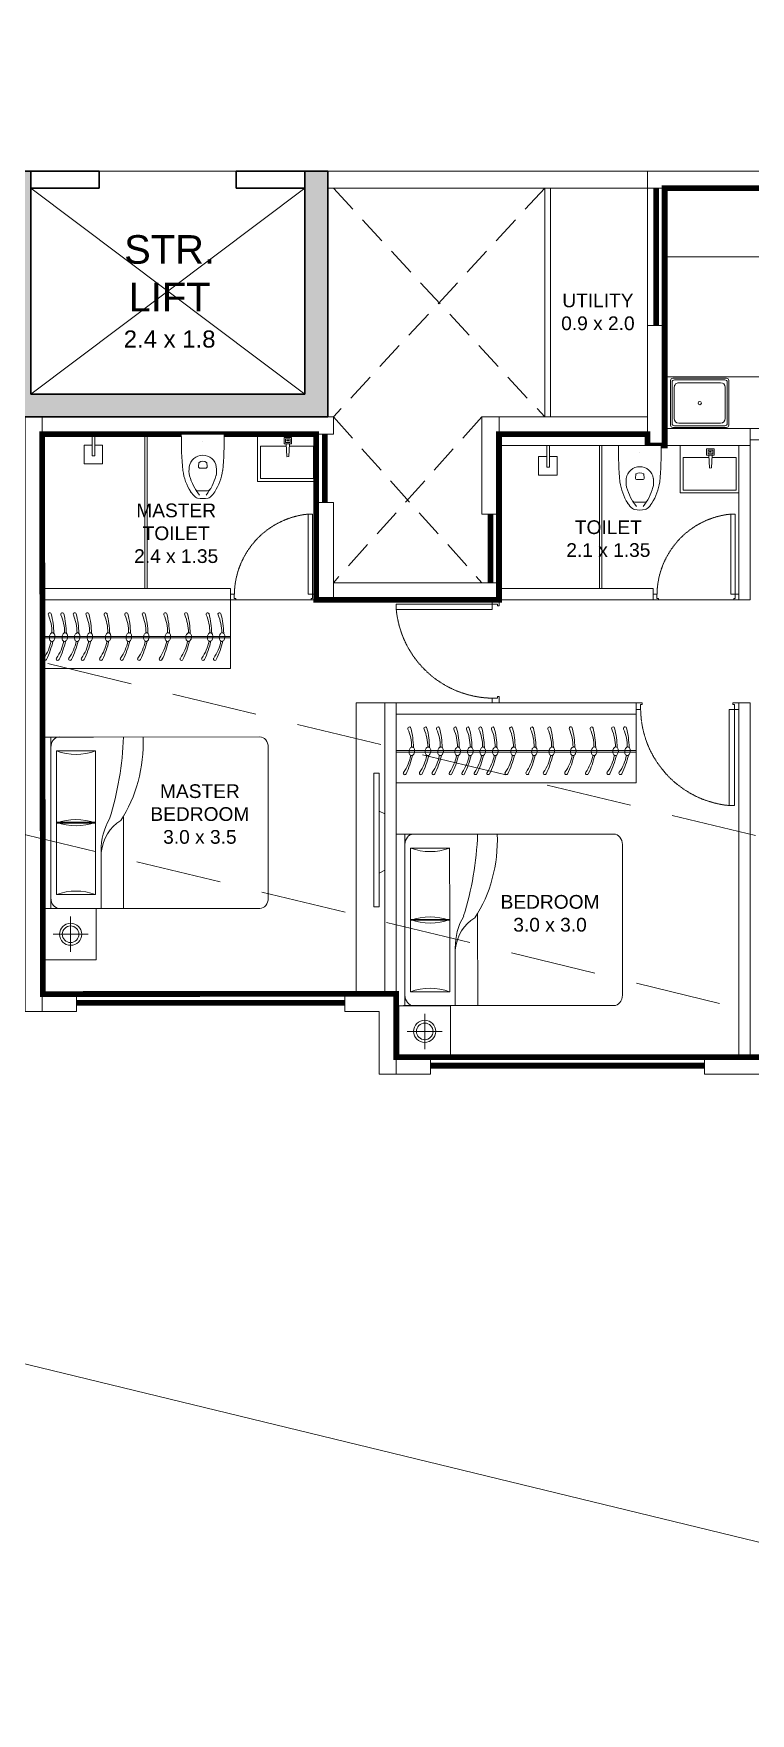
# Model space of a CAD drawing. Header units: inches. Extents: x 27644242 to 29761523, y -859349 to 216979.
# Drawn here: x 29098443 to 29104719, y -490284 to -475590 of the extents above; entities that cross this region are included whole.
import ezdxf

# ---------------------------------------------------------------- set-up
doc = ezdxf.new("R2010")
doc.units = ezdxf.units.IN
doc.header["$MEASUREMENT"] = 0
doc.set_wipeout_variables(frame=1)
for name, pattern in [('01-Xref Col Podium Lvl-1$0$HIDDEN', [0.375, 0.25, -0.125]), ('DASHED', [0.75, 0.5, -0.25]), ('DASHED2', [0.375, 0.25, -0.125]), ('HIDDEN', [0.375, 0.25, -0.125])]:
    doc.linetypes.add(name, pattern=pattern)
doc.layers.get('Defpoints').update_dxf_attribs({"color": 8})
for name, color, linetype, lineweight in [('AHC-A-COLUMN', 210, 'Continuous', 30), ('AHC-A-DUCT', 14, 'HIDDEN', 5), ('Columns', 1, 'Continuous', 25), ('DOOR', 4, 'Continuous', 0), ('ELEVATION', 40, 'Continuous', 13), ('FURN', 250, 'Continuous', 0), ('RVA Site Boundary', 17, 'Continuous', 15), ('WALL', 7, 'Continuous', 20), ('WINDOW', 162, 'Continuous', 13)]:
    doc.layers.add(name, color=color, linetype=linetype, lineweight=lineweight)
doc.layers.add('text', color=7, linetype='Continuous')
doc.styles.add('AMITS', font='arial.ttf')

# ---------------------------------------------------------------- blocks, each defined once
blk = doc.blocks.new('GGGGGGDEFFGYUKKLLL')
at = {"layer": 'WALL', "ltscale": 500}
blk.add_lwpolyline([(-4183, -4952), (-4333, -4952), (-4333, 248), (-4183, 248)], close=True, dxfattribs=at)
blk = doc.blocks.new('ST LIFTTT')
at = {"layer": 'Columns', "ltscale": 500, "transparency": 33554610}
h = blk.add_hatch(color=256, dxfattribs=at)
h.dxf.hatch_style = 1
h.paths.add_polyline_path([(-987, 2150), (-987, 0), (4013, 0), (4013, 2150), (3813, 2150), (3813, 2000), (3813, 200), (1413, 200), (1413, 2000), (1413, 2150), (1213, 2150), (1213, 2000), (1219, 2000), (1213, 1995), (1213, 200), (-787, 200), (-787, 2000), (-787, 2150)])
at = {"color": 8, "ltscale": 500}
for p, q in [((1213, 200), (-787, 2000)), ((1219, 2000), (-787, 200)), ((3813, 200), (1413, 2000)), ((1413, 200), (3813, 2000))]:
    blk.add_line(p, q, dxfattribs=at)
at = {"layer": 'AHC-A-COLUMN', "ltscale": 500}
for p, q in [((-987, 2150), (-987, 0)), ((-187, 2150), (-987, 2150)), ((-787, 2150), (-787, 200)), ((-187, 2000), (-187, 2150)), ((2013, 2150), (713, 2150)), ((713, 2000), (713, 2150)), ((1213, 2150), (1213, 200)), ((1413, 2150), (1413, 200)), ((2013, 2000), (2013, 2150)), ((4013, 2150), (3213, 2150)), ((3213, 2000), (3213, 2150)), ((3813, 2150), (3813, 200)), ((4013, 2150), (4013, 0)), ((-187, 2000), (-787, 2000)), ((1219, 2000), (713, 2000)), ((2013, 2000), (1413, 2000)), ((3813, 2000), (3213, 2000)), ((-787, 200), (1213, 200)), ((3813, 200), (1413, 200)), ((4013, 0), (-987, 0))]:
    blk.add_line(p, q, dxfattribs=at)
at = {"layer": 'FURN', "ltscale": 500}
blk.add_line((3213, 2150), (-187, 2150), dxfattribs=at)
at = {"layer": 'text', "ltscale": 100, "char_height": 300, "width": 1823.98, "attachment_point": 1, "style": 'AMITS'}
for s, insert in [('\\pxqc;{\\H0.833333x;LIFT\\P\\H0.6x;2.0 x 1.8\\P10 P}', (-696, 1559)), ('\\pxqc;{\\H0.833333x;STR.\\PLIFT\\P\\H0.6x;2.4 x 1.8}', (1717, 1590))]:
    blk.add_mtext(s, dxfattribs=dict(at, insert=insert))
blk = doc.blocks.new('KITCHEN')
at = {"layer": 'FURN'}
for p, q in [((-135610, 231799, 0), (-135610, 232190, 0)), ((-135596, 231813, 0), (-135596, 232176, 0)), ((-135120, 232209, 0), (-135591, 232209, 0)), ((-135134, 232195, 0), (-135577, 232195, 0)), ((-135172, 232171, 0), (-135539, 232171, 0)), ((-135115, 231813, 0), (-135115, 232176, 0)), ((-135100, 231799, 0), (-135100, 232190, 0)), ((-135578, 231857, 0), (-135578, 232132, 0)), ((-135133, 232132, 0), (-135133, 231857, 0)), ((-135120, 231779, 0), (-135591, 231779, 0)), ((-135134, 231794, 0), (-135577, 231794, 0)), ((-135172, 231818, 0), (-135539, 231818, 0))]:
    blk.add_line(p, q, dxfattribs=at)
blk.add_circle((-135356, 231997, 0), 14.6, dxfattribs=at)
for centre, radius, start, end in [((-135591, 232190, 0), 19.4, 89.9999, 179.9999), ((-135577, 232176, 0), 19.4, 89.9999, 179.9999), ((-135539, 232132, 0), 38.9, 89.9999, 179.9999), ((-135172, 232132, 0), 38.9, 359.9999, 89.9999), ((-135134, 232176, 0), 19.4, 359.9999, 89.9999), ((-135120, 232190, 0), 19.4, 359.9999, 89.9999), ((-135591, 231799, 0), 19.4, 180.0001, 270.0001), ((-135577, 231813, 0), 19.4, 180.0001, 270.0001), ((-135539, 231857, 0), 38.9, 179.9999, 269.9999), ((-135172, 231857, 0), 38.9, 269.9999, 359.9999), ((-135134, 231813, 0), 19.4, 270.0001, 0.0001), ((-135120, 231799, 0), 19.4, 270.0001, 0.0001)]:
    blk.add_arc(centre, radius, start, end, dxfattribs=at)
blk = doc.blocks.new('DNDNDNNDDN')
at = {"layer": 'FURN', "extrusion": (9.36485e-09, 6.40542e-09, 1)}
blk.add_line((172, 833, 0), (173, 233, 0), dxfattribs=at)
at = {"layer": 'FURN'}
for p, q in [((2273, 833, 0), (172, 833, 0)), ((2272, 833, 0), (2273, 233, 0)), ((2273, 564, 0), (173, 564, 0)), ((2273, 552, 0), (174, 552, 0)), ((2273, 233, 0), (173, 233, 0))]:
    blk.add_line(p, q, dxfattribs=at)
at = {"layer": 'FURN', "extrusion": (9.36485e-09, 6.40542e-09, 1)}
for points in [[(244, 520, 0.144333), (253, 521, 0.107177), (262, 529, 0.077818), (269, 540, 0.065016), (272, 555, 0.065016), (272, 570, 0.077818), (268, 583, 0.107177), (260, 592, 0.144333), (252, 595, 0.144333), (243, 594, 0.107177), (234, 586, 0.077818), (227, 575, 0.065016), (224, 560, 0.065016), (224, 545, 0.077818), (228, 533, 0.107177), (236, 523, 0.144333)], [(349, 520, 0.144333), (358, 521, 0.107177), (367, 529, 0.077818), (373, 540, 0.065016), (377, 555, 0.065016), (376, 570, 0.077818), (372, 583, 0.107177), (365, 592, 0.144333), (356, 595, 0.144333), (347, 594, 0.107177), (338, 586, 0.077818), (332, 575, 0.065016), (328, 560, 0.065016), (329, 545, 0.077818), (333, 533, 0.107177), (340, 523, 0.144333)], [(537, 520, 0.144333), (546, 522, 0.107177), (555, 529, 0.077818), (561, 540, 0.065016), (565, 555, 0.065016), (564, 570, 0.077818), (560, 583, 0.107177), (553, 592, 0.144333), (544, 596, 0.144333), (535, 594, 0.107177), (526, 586, 0.077818), (520, 575, 0.065016), (516, 560, 0.065016), (517, 545, 0.077818), (521, 533, 0.107177), (528, 523, 0.144333)], [(719, 520, 0.144333), (728, 522, 0.107177), (737, 529, 0.077818), (743, 540, 0.065016), (747, 555, 0.065016), (747, 571, 0.077818), (743, 583, 0.107177), (735, 592, 0.144333), (727, 596, 0.144333), (718, 594, 0.107177), (708, 586, 0.077818), (702, 575, 0.065016), (698, 560, 0.065016), (699, 545, 0.077818), (703, 533, 0.107177), (710, 523, 0.144333)], [(907, 520, 0.144333), (916, 522, 0.107177), (925, 529, 0.077818), (932, 540, 0.065016), (935, 555, 0.065016), (935, 571, 0.077818), (931, 583, 0.107177), (923, 592, 0.144333), (915, 596, 0.144333), (906, 594, 0.107177), (897, 586, 0.077818), (890, 575, 0.065016), (887, 560, 0.065016), (887, 545, 0.077818), (891, 533, 0.107177), (899, 523, 0.144333)], [(1059, 520, 0.144333), (1068, 522, 0.107177), (1078, 529, 0.077818), (1084, 541, 0.065016), (1087, 555, 0.065016), (1087, 571, 0.077818), (1083, 583, 0.107177), (1076, 592, 0.144333), (1067, 596, 0.144333), (1058, 594, 0.107177), (1049, 586, 0.077818), (1042, 575, 0.065016), (1039, 560, 0.065016), (1039, 545, 0.077818), (1043, 533, 0.107177), (1051, 524, 0.144333)], [(1242, 520, 0.144333), (1251, 522, 0.107177), (1260, 529, 0.077818), (1266, 541, 0.065016), (1270, 555, 0.065016), (1269, 571, 0.077818), (1265, 583, 0.107177), (1258, 592, 0.144333), (1249, 596, 0.144333), (1240, 594, 0.107177), (1231, 587, 0.077818), (1225, 575, 0.065016), (1221, 560, 0.065016), (1222, 545, 0.077818), (1226, 533, 0.107177), (1233, 524, 0.144333)], [(1401, 520, 0.144333), (1410, 522, 0.107177), (1419, 530, 0.077818), (1426, 541, 0.065016), (1429, 556, 0.065016), (1429, 571, 0.077818), (1425, 583, 0.107177), (1417, 592, 0.144333), (1409, 596, 0.144333), (1400, 594, 0.107177), (1390, 587, 0.077818), (1384, 575, 0.065016), (1381, 561, 0.065016), (1381, 545, 0.077818), (1385, 533, 0.107177), (1393, 524, 0.144333)], [(1512, 520, 0.144333), (1520, 522, 0.107177), (1530, 530, 0.077818), (1536, 541, 0.065016), (1540, 556, 0.065016), (1539, 571, 0.077818), (1535, 583, 0.107177), (1528, 592, 0.144333), (1519, 596, 0.144333), (1510, 594, 0.107177), (1501, 587, 0.077818), (1495, 575, 0.065016), (1491, 561, 0.065016), (1492, 545, 0.077818), (1496, 533, 0.107177), (1503, 524, 0.144333)], [(1620, 520, 0.144333), (1629, 522, 0.107177), (1639, 530, 0.077818), (1645, 541, 0.065016), (1648, 556, 0.065016), (1648, 571, 0.077818), (1644, 583, 0.107177), (1637, 593, 0.144333), (1628, 596, 0.144333), (1619, 594, 0.107177), (1610, 587, 0.077818), (1603, 576, 0.065016), (1600, 561, 0.065016), (1600, 545, 0.077818), (1604, 533, 0.107177), (1612, 524, 0.144333)], [(1731, 520, 0.144333), (1740, 522, 0.107177), (1749, 530, 0.077818), (1756, 541, 0.065016), (1759, 556, 0.065016), (1759, 571, 0.077818), (1755, 583, 0.107177), (1747, 593, 0.144333), (1739, 596, 0.144333), (1730, 594, 0.107177), (1720, 587, 0.077818), (1714, 576, 0.065016), (1711, 561, 0.065016), (1711, 545, 0.077818), (1715, 533, 0.107177), (1723, 524, 0.144333)], [(1881, 520, 0.144333), (1890, 522, 0.107177), (1899, 530, 0.077818), (1905, 541, 0.065016), (1909, 556, 0.065016), (1909, 571, 0.077818), (1905, 583, 0.107177), (1897, 593, 0.144333), (1889, 596, 0.144333), (1880, 594, 0.107177), (1870, 587, 0.077818), (1864, 576, 0.065016), (1860, 561, 0.065016), (1861, 545, 0.077818), (1865, 533, 0.107177), (1872, 524, 0.144333)], [(1991, 520, 0.144333), (2000, 522, 0.107177), (2010, 530, 0.077818), (2016, 541, 0.065016), (2020, 556, 0.065016), (2019, 571, 0.077818), (2015, 583, 0.107177), (2008, 593, 0.144333), (1999, 596, 0.144333), (1990, 594, 0.107177), (1981, 587, 0.077818), (1975, 576, 0.065016), (1971, 561, 0.065016), (1971, 545, 0.077818), (1975, 533, 0.107177), (1983, 524, 0.144333)], [(2132, 520, 0.144333), (2141, 522, 0.107177), (2151, 530, 0.077818), (2157, 541, 0.065016), (2160, 556, 0.065016), (2160, 571, 0.077818), (2156, 583, 0.107177), (2149, 593, 0.144333), (2140, 596, 0.144333), (2131, 594, 0.107177), (2122, 587, 0.077818), (2115, 576, 0.065016), (2112, 561, 0.065016), (2112, 545, 0.077818), (2116, 533, 0.107177), (2124, 524, 0.144333)]]:
    blk.add_lwpolyline(points, format="xyb", close=True, dxfattribs=at)
for points in [[(234, 525, 0.057952), (257, 354, 1.08017), (282, 363, -0.102886), (250, 520, -0.821198)], [(338, 525, 0.057952), (362, 354, 1.08017), (386, 363, -0.102886), (354, 520, -0.821198)], [(526, 525, 0.057952), (550, 354, 1.08017), (574, 363, -0.102886), (542, 520, -0.821198)], [(709, 525, 0.057952), (732, 354, 1.08017), (757, 363, -0.102886), (725, 520, -0.821198)], [(897, 525, 0.057952), (920, 355, 1.08017), (945, 363, -0.102886), (913, 521, -0.821198)], [(1049, 525, 0.057952), (1072, 355, 1.08017), (1097, 363, -0.102886), (1065, 521, -0.821198)], [(1231, 525, 0.057952), (1254, 355, 1.08017), (1279, 363, -0.102886), (1247, 521, -0.821198)], [(1391, 525, 0.057952), (1414, 355, 1.08017), (1439, 363, -0.102886), (1407, 521, -0.821198)], [(1501, 525, 0.057952), (1524, 355, 1.08017), (1549, 363, -0.102886), (1517, 521, -0.821198)], [(1610, 525, 0.057952), (1633, 355, 1.08017), (1658, 363, -0.102886), (1626, 521, -0.821198)], [(1721, 526, 0.057952), (1744, 355, 1.08017), (1769, 363, -0.102886), (1737, 521, -0.821198)], [(1871, 525, 0.057952), (1894, 355, 1.08017), (1919, 363, -0.102886), (1887, 521, -0.821198)], [(1981, 526, 0.057952), (2004, 355, 1.08017), (2029, 363, -0.102886), (1997, 521, -0.821198)], [(2122, 525, 0.057952), (2145, 355, 1.08017), (2170, 363, -0.102886), (2138, 521, -0.821198)]]:
    blk.add_lwpolyline(points, format="xyb", dxfattribs=at)
for centre, radius, start, end in [((967, 426, 0), 745, 153.8497, 167.1166), ((644, 515, 0), 395, 145.0214, 168.5184), ((310, 749, 0), 13.2, 325.0212, 153.8495), ((1072, 426, 0), 745, 153.8497, 167.1166), ((749, 515, 0), 395, 145.0214, 168.5184), ((415, 749, 0), 13.2, 325.0212, 153.8495), ((1260, 426, 0), 745, 153.8497, 167.1166), ((937, 515, 0), 395, 145.0214, 168.5184), ((603, 749, 0), 13.2, 325.0212, 153.8495), ((1442, 426, 0), 745, 153.8497, 167.1166), ((1119, 515, 0), 395, 145.0214, 168.5184), ((785, 749, 0), 13.2, 325.0212, 153.8495), ((1630, 427, 0), 745, 153.8497, 167.1166), ((1307, 515, 0), 395, 145.0214, 168.5184), ((973, 749, 0), 13.2, 325.0212, 153.8495), ((1783, 427, 0), 745, 153.8497, 167.1166), ((1460, 516, 0), 395, 145.0214, 168.5184), ((1125, 749, 0), 13.2, 325.0212, 153.8495), ((1965, 427, 0), 745, 153.8497, 167.1166), ((1642, 516, 0), 395, 145.0214, 168.5184), ((1308, 749, 0), 13.2, 325.0212, 153.8495), ((2124, 427, 0), 745, 153.8497, 167.1166), ((1801, 516, 0), 395, 145.0214, 168.5184), ((1467, 749, 0), 13.2, 325.0212, 153.8495), ((2235, 427, 0), 745, 153.8497, 167.1166), ((1912, 516, 0), 395, 145.0214, 168.5184), ((1578, 749, 0), 13.2, 325.0212, 153.8495), ((2344, 427, 0), 745, 153.8497, 167.1166), ((2020, 516, 0), 395, 145.0214, 168.5184), ((1686, 750, 0), 13.2, 325.0212, 153.8495), ((2454, 427, 0), 745, 153.8497, 167.1166), ((2131, 516, 0), 395, 145.0214, 168.5184), ((1797, 750, 0), 13.2, 325.0212, 153.8495), ((2604, 427, 0), 745, 153.8497, 167.1166), ((2281, 516, 0), 395, 145.0214, 168.5184), ((1947, 750, 0), 13.2, 325.0212, 153.8495), ((2715, 427, 0), 745, 153.8497, 167.1166), ((2392, 516, 0), 395, 145.0214, 168.5184), ((2057, 750, 0), 13.2, 325.0212, 153.8495), ((2856, 427, 0), 745, 153.8497, 167.1166), ((2532, 516, 0), 395, 145.0214, 168.5184), ((2198, 750, 0), 13.2, 325.0212, 153.8495)]:
    blk.add_arc(centre, radius, start, end, dxfattribs=at)
blk = doc.blocks.new('A$C700F438C')
at = {"layer": 'FURN', "color": 8, "extrusion": (-6.65399e-08, 5.27913e-08, 1)}
for p, q in [((0.073, 1.5, 0), (1.83, 1.5, 0)), ((1.98, 1.5, 0), (1.53, 1.5, 0)), ((1.98, 1.5, 0), (1.53, 1.5, 0)), ((1.98, 1.5, 0), (1.53, 1.5, 0)), ((1.904, 1.5, 0), (1.904, 0, 0)), ((0, 0.091, 0), (0, 1.409, 0)), ((1.855, 1.378, 0), (1.512, 1.378, 0)), ((1.512, 1.378, 0), (1.512, 0.747, 0)), ((1.855, 0.747, 0), (1.855, 1.378, 0)), ((1.267, 0.799, 0), (1.267, 0, 0)), ((1.512, 0.122, 0), (1.512, 0.754, 0)), ((1.512, 0.754, 0), (1.855, 0.754, 0)), ((1.512, 0.747, 0), (1.855, 0.747, 0)), ((1.855, 0.754, 0), (1.855, 0.122, 0)), ((1.463, 0.503, 0), (1.463, 0, 0)), ((1.83, 0, 0), (0.074, 0, 0)), ((1.855, 0.122, 0), (1.512, 0.122, 0)), ((1.904, 0, 0), (1.98, 0, 0))]:
    blk.add_line(p, q, dxfattribs=at)
at = {"layer": 'FURN', "linetype": 'Continuous', "lineweight": 0, "extrusion": (-6.65399e-08, 5.27913e-08, 1)}
blk.add_line((1.83, 0, 0), (1.917, 0, 0), dxfattribs=at)
at = {"layer": 'FURN', "color": 8, "extrusion": (6.65399e-08, -5.27913e-08, -1)}
for centre, major_axis, ratio, start_param, end_param in [((0.073, 1.409, 0), (0, -0.0914, 0), 0.803207, 1.570796, 3.141593), ((1.959, 1.454, 0), (0, -1.077, 0), 0.803207, 0.880587, 1.613256), ((3.067, 1.603, 0), (0, -2.243, 0), 0.803207, 1.197175, 1.525138), ((1.83, 1.409, 0), (0, -0.0914, 0), 0.803207, 3.141593, 4.712389), ((1.683, 2.11, 0), (0, -0.762, 0), 0.803207, -0.283794, 0.283794), ((0.669, 0.085, 0), (-0.705, -0.615, 0), 0.604617, 2.952061, 3.536756), ((-0.032, 0.19, 0), (-1.467, -0.494, 0), 0.581007, 3.019706, 3.343381), ((1.684, 0.015, 0), (0, -0.762, 0), 0.803207, 2.857799, 3.425387), ((0.074, 0.091, 0), (0, -0.0914, 0), 0.803207, 0, 1.570796), ((1.83, 0.092, 0), (0, -0.0914, 0), 0.803207, -1.570796, 0)]:
    blk.add_ellipse(centre, major_axis=major_axis, ratio=ratio, start_param=start_param, end_param=end_param, dxfattribs=at)
at = {"layer": 'FURN', "color": 8, "extrusion": (-6.65399e-08, 5.27913e-08, 1)}
for centre, start_param, end_param in [((1.683, 1.485, 0), -0.283794, 0.283794), ((1.684, -0.61, 0), 2.857799, 3.425387)]:
    blk.add_ellipse(centre, major_axis=(0, -0.762, 0), ratio=0.803207, start_param=start_param, end_param=end_param, dxfattribs=at)
blk = doc.blocks.new('BEDROOM')
at = {"layer": 'FURN', "linetype": 'Continuous', "extrusion": (-5.00305e-08, -8.66553e-08, 1)}
for p, q in [((1066, 501, 0), (1066, 193, 0)), ((912, 347, 0), (1220, 347, 0))]:
    blk.add_line(p, q, dxfattribs=at)
at = {"layer": 'FURN', "ltscale": 500}
blk.add_line((1315, 122, 0), (1315, -1378, 0), dxfattribs=at)
at = {"layer": 'FURN', "ltscale": 0.05, "extrusion": (-5.00305e-08, -8.66553e-08, 1), "elevation": 0}
blk.add_lwpolyline([(1291, 122), (841, 122), (841, 572), (1291, 572)], close=True, dxfattribs=at)
at = {"layer": 'FURN', "linetype": 'Continuous', "extrusion": (-5.00305e-08, -8.66553e-08, 1)}
for radius in [97, 72.8]:
    blk.add_circle((1066, 347, 0), radius, dxfattribs=at)
at = {"layer": 'FURN', "extrusion": (-3.01072e-07, 1.30707e-07, 1), "xscale": -1000.000000000015, "yscale": 1000.000000000015, "zscale": 1000.000000000007, "rotation": 180.0236273616612}
blk.add_blockref('A$C700F438C', (-665, 121, 0), dxfattribs=at)
blk = doc.blocks.new('TVVVV')
at = {"layer": 'FURN', "ltscale": 1000, "elevation": 0}
blk.add_lwpolyline([(-130, 740), (-82, 740), (-82, -429), (-130, -429)], close=True, dxfattribs=at)
for points in [[(-130, 447), (-179, 422)], [(-130, -96), (-179, -71)]]:
    blk.add_lwpolyline(points, dxfattribs=at)
blk = doc.blocks.new('A$C3D5F2F58')
at = {"color": 0, "linetype": 'ByBlock'}
blk.add_wipeout([(188, 0), (-188, 0), (-185, -125), (-183, -194), (-179, -263), (-176, -302), (-170, -349), (-151, -415), (-144, -433), (-131, -459), (-112, -495), (-106, -504), (-86, -530), (-72, -545), (-64, -553), (-56, -558), (-41, -562), (-23, -564), (3, -565), (30, -563), (47, -561), (56, -558), (74, -543), (101, -511), (135, -451), (158, -392), (171, -340), (179, -260), (185, -136), (187, -46)], dxfattribs=at)
for p, q in [((-188, 0), (188, 0)), ((0, -63), (0, -63)), ((-38, -282), (-36, -255)), ((36, -255), (38, -282)), ((-24, -298), (24, -298)), ((-43, -497), (43, -497))]:
    blk.add_line(p, q, dxfattribs=at)
at = {"color": 0, "linetype": 'ByBlock', "extrusion": (0, 0, -1)}
for centre, major_axis, ratio, start_param, end_param in [((3903, 5), (4088, 164), 0.940247, 3.100232, 3.182953), ((-3903, 5), (-4088, 164), 0.940247, 3.100232, 3.182953), ((87, -319), (147, 147), 1, 3.705861, 4.079165), ((0, -305), (84.4, 84.4), 1, 4.07333, 6.922251), ((-24, -284), (10, 10), 1, 2.356198, 4.018929), ((-27, -256), (6.03, 6.03), 1, 4.01894, 4.852375), ((0, -292), (-38.2, 38.2), 1, 0.139988, 1.430816), ((24, -284), (-10, 10), 1, 2.264265, 3.926995), ((27, -256), (6.03, 6.03), 1, -0.139979, 0.693472), ((-87, -319), (-147, 147), 1, 2.204028, 2.577331), ((276, -258), (321, 321), 1, 3.353441, 3.79389), ((326, -246), (-323, 323), 1, 4.816657, 5.23508), ((-326, -246), (-323, 323), 1, 2.618909, 3.037332), ((-276, -258), (-321, 321), 1, 2.489302, 2.929752), ((119, -350), (193, 193), 1, 3.092098, 3.328462), ((-41, -527), (24.1, 24.1), 1, 2.528301, 3.092099), ((-43, -474), (16.1, 16.1), 1, 2.356198, 3.387836), ((0, -292), (-193, 193), 1, 3.75489, 4.099099), ((43, -474), (16.1, 16.1), 1, 1.324559, 2.356198), ((41, -527), (24.1, 24.1), 1, 1.620298, 2.184095), ((-119, -350), (193, 193), 1, 1.383935, 1.620298)]:
    blk.add_ellipse(centre, major_axis=major_axis, ratio=ratio, start_param=start_param, end_param=end_param, dxfattribs=at)
blk = doc.blocks.new('A$C3E645E75')
at = {"extrusion": (0, 0, -1), "zscale": -0.9999999999999998, "rotation": 179.9999999999989}
blk.add_blockref('A$C3D5F2F58', (0, 0), dxfattribs=at)
blk = doc.blocks.new('A$C3C731254-flat-1')
at = {"layer": 'FURN'}
for p, q in [((-77430, -2820), (-77431, -2802)), ((-77430, -2802), (-77318, -2797)), ((-77430, -2820), (-77318, -2825))]:
    blk.add_line(p, q, dxfattribs=at)
for points in [[(-77233, -3061), (-77648, -3061), (-77648, -2547), (-77233, -2547)], [(-77263, -2843), (-77263, -2778), (-77318, -2778), (-77318, -2843)], [(-77275, -2831), (-77275, -2791), (-77306, -2791), (-77306, -2831)], [(-77287, -2819), (-77287, -2803), (-77293, -2803), (-77293, -2819)]]:
    blk.add_lwpolyline(points, close=True, dxfattribs=at)
blk.add_lwpolyline([(-77339, -2824), (-77339, -3036), (-77623, -3036), (-77623, -2572), (-77339, -2572), (-77339, -2798)], dxfattribs=at)
blk = doc.blocks.new('A$C3A956F37-flat-1')
at = {"layer": 'FURN'}
blk.add_line((-168, 90), (0, 90), dxfattribs=at)
for points in [[(-97, 67), (-97, 0), (-259, 0), (-259, 161), (-97, 161), (-97, 90)], [(0, 67), (-191, 67), (-191, 90), (-168, 90)]]:
    blk.add_lwpolyline(points, dxfattribs=at)
blk = doc.blocks.new('DOOR_750')
at = {"layer": 'DOOR'}
for points in [[(-70, 50), (-32, 50), (-32, 750), (-70, 750)], [(-750, 50), (-718, 50), (-718, 12), (-705, 12), (-705, 0), (-750, 0)], [(0, 50), (-32, 50), (-32, 12), (-45, 12), (-45, 0), (0, 0)]]:
    blk.add_lwpolyline(points, close=True, dxfattribs=at)
at = {"layer": 'DOOR', "linetype": 'DASHED', "ltscale": 10}
blk.add_arc((-2, 38), 715, 95.4221, 179.0403, dxfattribs=at)
blk = doc.blocks.new('wardrobe')
at = {"layer": 'FURN', "extrusion": (9.36485e-09, -6.40542e-09, 1)}
for p, q in [((-179340, 670701, 0), (-179340, 671302, 0)), ((-179340, 671302, 0), (-177690, 671301, 0)), ((-177690, 670700, 0), (-179340, 670701, 0))]:
    blk.add_line(p, q, dxfattribs=at)
at = {"layer": 'FURN'}
for p, q in [((-177690, 670700, 0), (-177690, 671301, 0)), ((-177690, 670981, 0), (-179339, 670982, 0)), ((-177690, 670969, 0), (-179339, 670970, 0))]:
    blk.add_line(p, q, dxfattribs=at)
at = {"layer": 'FURN', "extrusion": (9.36485e-09, -6.40542e-09, 1)}
for points in [[(-179279, 671009, -0.057952), (-179255, 671179, -1.08017), (-179230, 671171, 0.102886), (-179262, 671013, 0.821198)], [(-179174, 671009, -0.057952), (-179151, 671179, -1.08017), (-179126, 671171, 0.102886), (-179158, 671013, 0.821198)], [(-178986, 671009, -0.057952), (-178963, 671179, -1.08017), (-178938, 671171, 0.102886), (-178970, 671013, 0.821198)], [(-178804, 671008, -0.057952), (-178781, 671179, -1.08017), (-178756, 671171, 0.102886), (-178788, 671013, 0.821198)], [(-178616, 671008, -0.057952), (-178592, 671179, -1.08017), (-178567, 671171, 0.102886), (-178599, 671013, 0.821198)], [(-178463, 671008, -0.057952), (-178440, 671179, -1.08017), (-178415, 671170, 0.102886), (-178447, 671013, 0.821198)], [(-178281, 671008, -0.057952), (-178258, 671179, -1.08017), (-178233, 671170, 0.102886), (-178265, 671013, 0.821198)], [(-178122, 671008, -0.057952), (-178099, 671179, -1.08017), (-178074, 671170, 0.102886), (-178106, 671013, 0.821198)], [(-178011, 671008, -0.057952), (-177988, 671179, -1.08017), (-177963, 671170, 0.102886), (-177995, 671013, 0.821198)], [(-177902, 671008, -0.057952), (-177879, 671179, -1.08017), (-177854, 671170, 0.102886), (-177886, 671013, 0.821198)], [(-177792, 671008, -0.057952), (-177769, 671179, -1.08017), (-177744, 671170, 0.102886), (-177776, 671013, 0.821198)]]:
    blk.add_lwpolyline(points, format="xyb", dxfattribs=at)
for points in [[(-179268, 671014, -0.144333), (-179259, 671012, -0.107177), (-179250, 671005, -0.077818), (-179244, 670993, -0.065016), (-179240, 670979, -0.065016), (-179241, 670963, -0.077818), (-179245, 670951, -0.107177), (-179252, 670942, -0.144333), (-179261, 670938, -0.144333), (-179269, 670940, -0.107177), (-179279, 670947, -0.077818), (-179285, 670959, -0.065016), (-179289, 670974, -0.065016), (-179288, 670989, -0.077818), (-179284, 671001, -0.107177), (-179277, 671010, -0.144333)], [(-179164, 671014, -0.144333), (-179155, 671012, -0.107177), (-179146, 671004, -0.077818), (-179139, 670993, -0.065016), (-179136, 670978, -0.065016), (-179136, 670963, -0.077818), (-179140, 670951, -0.107177), (-179148, 670942, -0.144333), (-179156, 670938, -0.144333), (-179165, 670940, -0.107177), (-179174, 670947, -0.077818), (-179181, 670959, -0.065016), (-179184, 670973, -0.065016), (-179184, 670989, -0.077818), (-179180, 671001, -0.107177), (-179172, 671010, -0.144333)], [(-178976, 671014, -0.144333), (-178967, 671012, -0.107177), (-178958, 671004, -0.077818), (-178951, 670993, -0.065016), (-178948, 670978, -0.065016), (-178948, 670963, -0.077818), (-178952, 670951, -0.107177), (-178960, 670941, -0.144333), (-178968, 670938, -0.144333), (-178977, 670940, -0.107177), (-178986, 670947, -0.077818), (-178993, 670958, -0.065016), (-178996, 670973, -0.065016), (-178996, 670989, -0.077818), (-178992, 671001, -0.107177), (-178984, 671010, -0.144333)], [(-178794, 671014, -0.144333), (-178785, 671012, -0.107177), (-178775, 671004, -0.077818), (-178769, 670993, -0.065016), (-178765, 670978, -0.065016), (-178766, 670963, -0.077818), (-178770, 670951, -0.107177), (-178777, 670941, -0.144333), (-178786, 670938, -0.144333), (-178795, 670940, -0.107177), (-178804, 670947, -0.077818), (-178810, 670958, -0.065016), (-178814, 670973, -0.065016), (-178814, 670989, -0.077818), (-178810, 671001, -0.107177), (-178802, 671010, -0.144333)], [(-178605, 671014, -0.144333), (-178596, 671012, -0.107177), (-178587, 671004, -0.077818), (-178581, 670993, -0.065016), (-178577, 670978, -0.065016), (-178578, 670963, -0.077818), (-178582, 670951, -0.107177), (-178589, 670941, -0.144333), (-178598, 670938, -0.144333), (-178606, 670940, -0.107177), (-178616, 670947, -0.077818), (-178622, 670958, -0.065016), (-178626, 670973, -0.065016), (-178625, 670989, -0.077818), (-178621, 671001, -0.107177), (-178614, 671010, -0.144333)], [(-178453, 671013, -0.144333), (-178444, 671012, -0.107177), (-178435, 671004, -0.077818), (-178428, 670993, -0.065016), (-178425, 670978, -0.065016), (-178425, 670963, -0.077818), (-178429, 670951, -0.107177), (-178437, 670941, -0.144333), (-178445, 670938, -0.144333), (-178454, 670939, -0.107177), (-178464, 670947, -0.077818), (-178470, 670958, -0.065016), (-178473, 670973, -0.065016), (-178473, 670988, -0.077818), (-178469, 671001, -0.107177), (-178461, 671010, -0.144333)], [(-178271, 671013, -0.144333), (-178262, 671012, -0.107177), (-178253, 671004, -0.077818), (-178246, 670993, -0.065016), (-178243, 670978, -0.065016), (-178243, 670963, -0.077818), (-178247, 670951, -0.107177), (-178255, 670941, -0.144333), (-178263, 670938, -0.144333), (-178272, 670939, -0.107177), (-178281, 670947, -0.077818), (-178288, 670958, -0.065016), (-178291, 670973, -0.065016), (-178291, 670988, -0.077818), (-178287, 671001, -0.107177), (-178279, 671010, -0.144333)], [(-178111, 671013, -0.144333), (-178103, 671012, -0.107177), (-178093, 671004, -0.077818), (-178087, 670993, -0.065016), (-178083, 670978, -0.065016), (-178084, 670963, -0.077818), (-178088, 670951, -0.107177), (-178095, 670941, -0.144333), (-178104, 670938, -0.144333), (-178113, 670939, -0.107177), (-178122, 670947, -0.077818), (-178128, 670958, -0.065016), (-178132, 670973, -0.065016), (-178131, 670988, -0.077818), (-178127, 671000, -0.107177), (-178120, 671010, -0.144333)], [(-178001, 671013, -0.144333), (-177992, 671012, -0.107177), (-177983, 671004, -0.077818), (-177976, 670993, -0.065016), (-177973, 670978, -0.065016), (-177973, 670963, -0.077818), (-177977, 670950, -0.107177), (-177985, 670941, -0.144333), (-177993, 670938, -0.144333), (-178002, 670939, -0.107177), (-178011, 670947, -0.077818), (-178018, 670958, -0.065016), (-178021, 670973, -0.065016), (-178021, 670988, -0.077818), (-178017, 671000, -0.107177), (-178009, 671010, -0.144333)], [(-177892, 671013, -0.144333), (-177883, 671012, -0.107177), (-177874, 671004, -0.077818), (-177867, 670993, -0.065016), (-177864, 670978, -0.065016), (-177864, 670963, -0.077818), (-177868, 670950, -0.107177), (-177876, 670941, -0.144333), (-177884, 670938, -0.144333), (-177893, 670939, -0.107177), (-177903, 670947, -0.077818), (-177909, 670958, -0.065016), (-177912, 670973, -0.065016), (-177912, 670988, -0.077818), (-177908, 671000, -0.107177), (-177900, 671010, -0.144333)], [(-177782, 671013, -0.144333), (-177773, 671012, -0.107177), (-177763, 671004, -0.077818), (-177757, 670993, -0.065016), (-177753, 670978, -0.065016), (-177754, 670963, -0.077818), (-177758, 670950, -0.107177), (-177765, 670941, -0.144333), (-177774, 670938, -0.144333), (-177783, 670939, -0.107177), (-177792, 670947, -0.077818), (-177798, 670958, -0.065016), (-177802, 670973, -0.065016), (-177801, 670988, -0.077818), (-177798, 671000, -0.107177), (-177790, 671010, -0.144333)]]:
    blk.add_lwpolyline(points, format="xyb", close=True, dxfattribs=at)
for centre, radius, start, end in [((-178545, 671107, 0), 745, 192.8834, 206.1503), ((-178868, 671018, 0), 395, 191.4816, 214.9786), ((-178441, 671107, 0), 745, 192.8834, 206.1503), ((-178764, 671018, 0), 395, 191.4816, 214.9786), ((-178253, 671107, 0), 745, 192.8834, 206.1503), ((-178576, 671018, 0), 395, 191.4816, 214.9786), ((-178070, 671107, 0), 745, 192.8834, 206.1503), ((-178393, 671018, 0), 395, 191.4816, 214.9786), ((-177882, 671107, 0), 745, 192.8834, 206.1503), ((-178205, 671018, 0), 395, 191.4816, 214.9786), ((-177730, 671107, 0), 745, 192.8834, 206.1503), ((-178053, 671018, 0), 395, 191.4816, 214.9786), ((-177548, 671107, 0), 745, 192.8834, 206.1503), ((-177871, 671018, 0), 395, 191.4816, 214.9786), ((-177388, 671107, 0), 745, 192.8834, 206.1503), ((-177711, 671018, 0), 395, 191.4816, 214.9786), ((-177278, 671107, 0), 745, 192.8834, 206.1503), ((-177601, 671018, 0), 395, 191.4816, 214.9786), ((-177169, 671107, 0), 745, 192.8834, 206.1503), ((-177492, 671018, 0), 395, 191.4816, 214.9786), ((-177058, 671107, 0), 745, 192.8834, 206.1503), ((-177381, 671018, 0), 395, 191.4816, 214.9786), ((-179202, 670785, 0), 13.2, 206.1505, 34.9788), ((-179098, 670785, 0), 13.2, 206.1505, 34.9788), ((-178910, 670784, 0), 13.2, 206.1505, 34.9788), ((-178728, 670784, 0), 13.2, 206.1505, 34.9788), ((-178539, 670784, 0), 13.2, 206.1505, 34.9788), ((-178387, 670784, 0), 13.2, 206.1505, 34.9788), ((-178205, 670784, 0), 13.2, 206.1505, 34.9788), ((-178045, 670784, 0), 13.2, 206.1505, 34.9788), ((-177935, 670784, 0), 13.2, 206.1505, 34.9788), ((-177826, 670784, 0), 13.2, 206.1505, 34.9788), ((-177715, 670784, 0), 13.2, 206.1505, 34.9788)]:
    blk.add_arc(centre, radius, start, end, dxfattribs=at)

msp = doc.modelspace()

# ---------------------------------------------------------------- linework, layer by layer
at = {"layer": 'AHC-A-DUCT', "linetype": 'DASHED2', "ltscale": 1000}
for p, q in [((29101068.2, -476942.7), (29102918.2, -478942.7)), ((29102918.2, -476942.7), (29101068.2, -478942.8)), ((29102368, -478942.7), (29101068.2, -480392.7)), ((29101068.2, -478942.8), (29102367.3, -480392.7))]:
    msp.add_line(p, q, dxfattribs=at)
at = {"layer": 'ELEVATION', "ltscale": 500}
msp.add_line((29102968.2, -478942.7), (29102968.3, -476942.7), dxfattribs=at)
msp.add_lwpolyline([(29103818.2, -476942.7), (29102918.2, -476942.7), (29102918.2, -478942.7), (29103818.2, -478942.7)], close=True, dxfattribs=at)
at = {"layer": 'FURN', "ltscale": 500}
for p, q in [((29103968.2, -477542.7), (29106868.2, -477542.7)), ((29103968.2, -478592.7), (29106268.2, -478592.7)), ((29099418.2, -480442.7), (29099418.2, -479092.8)), ((29099438.2, -480442.7), (29099438.2, -479092.8)), ((29103398.1, -480442.7), (29103398.1, -479192.6)), ((29103418.1, -480442.7), (29103418.1, -479192.6)), ((29100918.2, -480542.7), (29100168.2, -480542.7)), ((29103868.2, -480542.7), (29104618.2, -480542.7))]:
    msp.add_line(p, q, dxfattribs=at)
msp.add_lwpolyline([(29101518.3, -483991.5), (29101268.3, -483991.5), (29101268.2, -481442.7), (29101518.2, -481442.7)], close=True, dxfattribs=at)
at = {"layer": 'RVA Site Boundary', "color": 252, "linetype": '01-Xref Col Podium Lvl-1$0$HIDDEN', "ltscale": 3000}
for points in [[(29117725.3, -469775.5), (29119006.8, -474560.5), (29119222.3, -475343.2), (29117093, -479269.2), (29120135.2, -482129.8), (29120270.6, -486342.2), (29119614.6, -487725.4), (29119403.1, -487707), (29112333, -487093), (29110340.5, -486838.3), (29110031.5, -485230.6), (29106872.8, -484647), (29106636, -484603.2), (29097508.8, -482387.6), (29091807.5, -484216), (29090493.2, -484559.2), (29084534.6, -484392.6), (29078620.2, -484587.4), (29077902, -484652.8), (29070600.6, -485069.7), (29062287.5, -485826.4)], [(29116277.7, -470168.7), (29117559.2, -474953.6), (29117615.8, -475159), (29115223.3, -479570.2), (29118655.9, -482797.8), (29118759.7, -486027.5), (29118706, -486140.8), (29112493.1, -485601.2), (29111608.5, -485488.2), (29111311.3, -483941.7), (29107145.4, -483171.9), (29106949.5, -483135.7), (29097452.6, -480830.4), (29091388.7, -482775.1), (29090321.2, -483053.8), (29084530.8, -482891.9), (29078527.4, -483089.6), (29077791.2, -483156.7), (29070489.8, -483573.6), (29062063, -484340.7)]]:
    msp.add_lwpolyline(points, dxfattribs=at)
at = {"layer": 'RVA Site Boundary', "ltscale": 500}
msp.add_lwpolyline([(29105695.7, -489005.6), (29097677.5, -487059.2), (29093064.1, -488538.7), (29091217.2, -489021.1), (29090702.3, -489066.8), (29084545.7, -488894.7), (29078898.7, -489080.7), (29078234.5, -489141.2), (29070932.9, -489558.1), (29062960.9, -490283.7)], dxfattribs=at)
at = {"layer": 'WALL', "ltscale": 500}
for p, q in [((29103968.2, -478142.7), (29103818.2, -478142.7)), ((29103968.2, -479042.7), (29103968.2, -478142.7)), ((29103818.2, -478942.7), (29102518, -478942.7)), ((29102518, -478942.7), (29102518, -479092.7)), ((29102518, -479092.7), (29103818.2, -479092.7)), ((29104718.2, -479042.7), (29103968.2, -479042.7)), ((29104718.2, -479192.7), (29104718.2, -479042.7)), ((29101468.2, -484692.7), (29101668.2, -484692.7))]:
    msp.add_line(p, q, dxfattribs=at)
for points in [[(29101018.3, -476942.7), (29103818.2, -476942.7), (29103818.2, -476792.7), (29101018.3, -476792.7)], [(29107018.2, -476792.7), (29103818.2, -476792.7), (29103818.2, -476942.7), (29107018.2, -476942.7)], [(29102368, -478942.7), (29102518, -478942.7), (29102518, -479792.7), (29102368, -479792.7)], [(29106968.2, -479142.7), (29106968.2, -479042.7), (29104718.2, -479042.7), (29104718.2, -479142.7)], [(29104718.2, -479192.7), (29104618.2, -479192.7), (29104618.2, -480542.7), (29104718.2, -480542.7)], [(29100918.2, -480542.7), (29101068.2, -480542.7), (29101068.2, -479692.7), (29100918.2, -479692.7)], [(29102518.3, -480392.7), (29101068.2, -480392.7), (29101068.2, -480542.7), (29102518.3, -480542.7)], [(29103868.2, -480542.7), (29103868.2, -480442.7), (29102518.3, -480442.7), (29102518.3, -480542.7)], [(29101618.2, -481442.7), (29101518.2, -481442.7), (29101518.2, -483992.7), (29101618.2, -483992.7)], [(29103718.2, -481542.7), (29103718.2, -481442.7), (29101618.2, -481442.7), (29101618.2, -481542.7)], [(29104718.2, -481442.7), (29104618.2, -481442.7), (29104618.2, -484542.7), (29104718.2, -484542.7)], [(29101918.2, -484692.7), (29101918.2, -484542.7), (29101618.2, -484542.7), (29101618.2, -484692.7)], [(29105168.3, -484692.7), (29105168.3, -484542.7), (29104318.2, -484542.7), (29104318.2, -484692.7)]]:
    msp.add_lwpolyline(points, close=True, dxfattribs=at)
for points in [[(29101618.2, -484692.7), (29101618.2, -483842.7)], [(29101618.2, -483992.7), (29101168.2, -483992.7), (29101168.2, -484142.7), (29101468.2, -484142.7), (29101468.2, -484692.7)]]:
    msp.add_lwpolyline(points, dxfattribs=at)
at = {"layer": 'WINDOW', "ltscale": 500, "const_width": 50}
for points in [[(29103893.2, -478142.7), (29103893.2, -476942.7)], [(29100993.2, -479692.7), (29100993.2, -479092.8)], [(29102443, -479792.7), (29102443, -480392.7)], [(29101168.2, -484067.7), (29098818.2, -484067.3)], [(29101918.2, -484617.7), (29104318.2, -484617.7)]]:
    msp.add_lwpolyline(points, dxfattribs=at)

# ---------------------------------------------------------------- block references
at = {"rotation": 89.99999999999126}
for name, p in [('A$C3A956F37-flat-1', (29099045.9, -479092.8)), ('A$C3C731254-flat-1', (29097857.7, -401859.5)), ('A$C3A956F37-flat-1', (29103025.8, -479192.6)), ('A$C3C731254-flat-1', (29101557.7, -401959.4))]:
    msp.add_blockref(name, p, dxfattribs=at)
at = {"layer": 'DOOR'}
msp.add_blockref('DOOR_750', (29100918.2, -480542.7), dxfattribs=at)
at = {"layer": 'DOOR', "yscale": 1.200000000020023, "zscale": 1.200000000020023}
for p, xscale, rotation in [((29102518.3, -480542.6), 1.200000000020023, 90.00000000000001), ((29104618.2, -481442.7), -1.200000000020023, 180)]:
    msp.add_blockref('DOOR_750', p, dxfattribs=dict(at, xscale=xscale, rotation=rotation))
at = {"layer": 'FURN', "rotation": 180}
msp.add_blockref('KITCHEN', (28968919.2, -246825.2, 0), dxfattribs=at)
at = {"layer": 'FURN', "ltscale": 1000, "rotation": 180}
for name, p in [('DNDNDNNDDN', (29103891, -481309.9, 0)), ('TVVVV', (29101339.6, -482486.9, 0))]:
    msp.add_blockref(name, p, dxfattribs=at)
at = {"layer": 'FURN', "ltscale": 500, "rotation": 180}
msp.add_blockref('BEDROOM', (29102933.4, -483971, 0), dxfattribs=at)

# ---------------------------------------------------------------- texts
at = {"layer": 'text', "ltscale": 100, "char_height": 120, "width": 1715.235, "attachment_point": 3, "style": 'AMITS'}
for s, insert in [('\\pxqc;UTILITY\\P0.9 x 2.0', (29104241.5, -477863.7)), ('\\pxqc;TOILET\\P2.1 x 1.35', (29104332.9, -479847.2)), ('\\pxqc;MASTER \\PBEDROOM\\P3.0 x 3.5', (29100756.8, -482156.4)), ('\\pxqc;BEDROOM\\P3.0 x 3.0', (29103822.2, -483124.7, 0))]:
    msp.add_mtext(s, dxfattribs=dict(at, insert=insert))

# ---------------------------------------------------------------- next in the draw order: block references
at = {"layer": 'ELEVATION', "ltscale": 500}
msp.add_blockref('GGGGGGDEFFGYUKKLLL', (29102701.3, -479190.6), dxfattribs=at)

# ---------------------------------------------------------------- next in the draw order: linework, layer by layer
at = {"layer": 'Defpoints', "ltscale": 500, "const_width": 50}
msp.add_lwpolyline([(29103968.2, -476942.7), (29103968.2, -479192.7), (29103818.2, -479192.7), (29103818.2, -479092.7), (29102518, -479092.7), (29102518, -480542.6), (29100918.2, -480542.6), (29100918.2, -479092.8), (29098518.2, -479092.8), (29098525.1, -483991.1), (29101618.7, -483989.8), (29101618.2, -484542.7), (29104618.2, -484542.7), (29104618.2, -484542.7), (29108018.2, -484542.7), (29108018.2, -476942.7), (29103968.2, -476942.7)], dxfattribs=at)
at = {"layer": 'WALL', "ltscale": 500}
for points in [[(29098368.2, -484142.6), (29098518.2, -484142.6), (29098518.2, -478942.8), (29098368.2, -478942.8)], [(29098818.2, -484142.6), (29098818.2, -483992.3), (29098518.2, -483992.7), (29098518.2, -484142.6)]]:
    msp.add_lwpolyline(points, close=True, dxfattribs=at)
msp.add_lwpolyline([(29098518.2, -480542.7), (29100168.2, -480542.7), (29100168.2, -480442.7), (29098518.2, -480442.7)], dxfattribs=at)

# ---------------------------------------------------------------- next in the draw order: block references
at = {"layer": 'FURN', "xscale": -1}
msp.add_blockref('wardrobe', (28920828.6, -1151844.3, 0), dxfattribs=at)
at = {"layer": 'FURN', "ltscale": 500, "rotation": 180}
msp.add_blockref('BEDROOM', (29099833.4, -483121, 0), dxfattribs=at)
at = {"layer": 'WALL', "ltscale": 500}
msp.add_blockref('ST LIFTTT', (29097005.2, -478942.8), dxfattribs=at)

# ---------------------------------------------------------------- next in the draw order: block references
at = {"layer": 'FURN', "xscale": -1, "rotation": 180.0002197302561}
for p in [(29099924.7, -479092.8), (29103750.7, -479192.7)]:
    msp.add_blockref('A$C3E645E75', p, dxfattribs=at)

# ---------------------------------------------------------------- next in the draw order: linework, layer by layer
at = {"layer": 'ELEVATION', "ltscale": 500}
msp.add_line((29103818.2, -479192.7), (29102518, -479192.7), dxfattribs=at)
at = {"layer": 'WALL', "ltscale": 500}
for p, q in [((29103818.2, -478142.7), (29103818.2, -479192.7)), ((29103818.2, -479192.7), (29104718.2, -479192.7))]:
    msp.add_line(p, q, dxfattribs=at)
msp.add_lwpolyline([(29101068.2, -479092.8), (29101068.2, -478942.8), (29098518.2, -478942.8), (29098518.2, -479092.8)], close=True, dxfattribs=at)

# ---------------------------------------------------------------- next in the draw order: block references
at = {"layer": 'DOOR'}
msp.add_blockref('DOOR_750', (29104618.2, -480542.7), dxfattribs=at)

# ---------------------------------------------------------------- next in the draw order: texts
at = {"layer": 'text', "ltscale": 100, "insert": (29100549.2, -479700.3), "char_height": 120, "width": 1715.235, "attachment_point": 3, "style": 'AMITS'}
msp.add_mtext('\\pxqc;MASTER\\PTOILET\\P2.4 x 1.35', dxfattribs=at)

doc.saveas('drawing.dxf')
